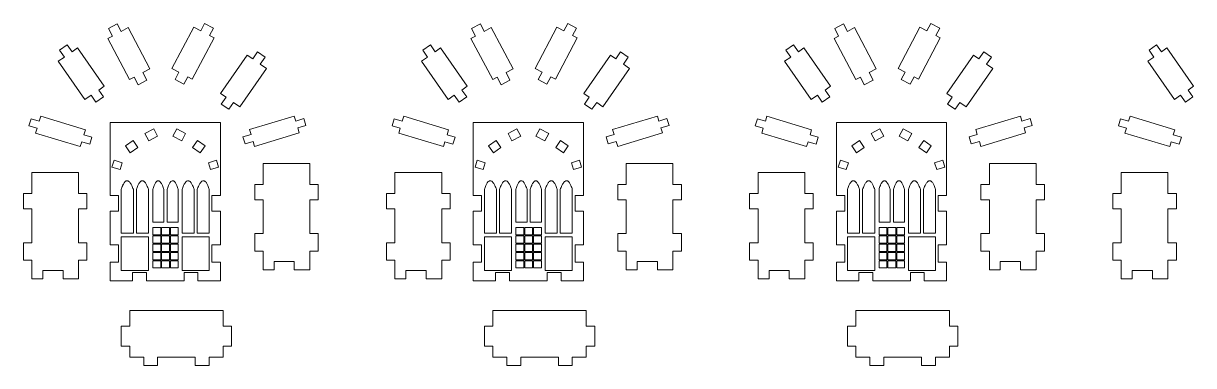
# Model space of a CAD drawing. Header units: millimetres. Extents: x -566 to 8079, y -1523 to 3979.
# Drawn here: x 1649.1 to 2066.4, y 3856.5 to 3978.7 of the extents above; entities that cross this region are included whole.
import ezdxf
from ezdxf.lldxf.tags import DXFTag

# ---------------------------------------------------------------- set-up
doc = ezdxf.new("R2010")
doc.units = ezdxf.units.MM
tags = doc.linetypes.add('CENTER', pattern=[10.16, 6.35, -1.27, 1.27, -1.27]).pattern_tags.tags
tags[10:11] = [DXFTag(74, 4), DXFTag(75, 0), DXFTag(340, '0'), DXFTag(46, 1.0), DXFTag(50, 0.0), DXFTag(44, 0.0), DXFTag(45, 0.0)]
tags[8:9] = [DXFTag(74, 4), DXFTag(75, 0), DXFTag(340, '0'), DXFTag(46, 1.0), DXFTag(50, 0.0), DXFTag(44, 0.0), DXFTag(45, 0.0)]
tags[6:7] = [DXFTag(74, 4), DXFTag(75, 0), DXFTag(340, '0'), DXFTag(46, 1.0), DXFTag(50, 0.0), DXFTag(44, 0.0), DXFTag(45, 0.0)]
tags[4:5] = [DXFTag(74, 4), DXFTag(75, 0), DXFTag(340, '0'), DXFTag(46, 1.0), DXFTag(50, 0.0), DXFTag(44, 0.0), DXFTag(45, 0.0)]

# ---------------------------------------------------------------- blocks, each defined once
blk = doc.blocks.new('DWG8')
at = {"color": 7, "linetype": 'Continuous', "lineweight": 15}
for p, q in [((2411.55, 659.16), (2414.69, 660.82)), ((2416.09, 658.16), (2414.69, 660.82)), ((2416.09, 658.16), (2418.59, 659.48)), ((2418.59, 659.48), (2426.36, 644.73)), ((2441.95, 659.67), (2434.19, 644.92)), ((2441.95, 659.67), (2444.46, 658.35)), ((2444.46, 658.35), (2445.85, 661.01)), ((2445.85, 661.01), (2449, 659.35)), ((2541.06, 659.16), (2544.21, 660.82)), ((2545.6, 658.16), (2544.21, 660.82)), ((2545.6, 658.16), (2548.11, 659.48)), ((2548.11, 659.48), (2555.88, 644.73)), ((2571.47, 659.67), (2563.7, 644.92)), ((2571.47, 659.67), (2573.97, 658.35)), ((2573.97, 658.35), (2575.37, 661.01)), ((2575.37, 661.01), (2578.52, 659.35)), ((2670.58, 659.16), (2673.72, 660.82)), ((2675.12, 658.16), (2673.72, 660.82)), ((2675.12, 658.16), (2677.63, 659.48)), ((2677.63, 659.48), (2685.39, 644.73)), ((2700.98, 659.67), (2693.22, 644.92)), ((2700.98, 659.67), (2703.49, 658.35)), ((2703.49, 658.35), (2704.89, 661.01)), ((2704.89, 661.01), (2708.03, 659.35)), ((2411.34, 655.66), (2412.94, 656.5)), ((2411.34, 655.66), (2419.11, 640.92)), ((2412.94, 656.5), (2411.55, 659.16)), ((2449.2, 655.85), (2441.44, 641.11)), ((2447.6, 656.7), (2449, 659.35)), ((2447.6, 656.7), (2449.2, 655.85)), ((2540.86, 655.66), (2542.46, 656.5)), ((2540.86, 655.66), (2548.63, 640.92)), ((2542.46, 656.5), (2541.06, 659.16)), ((2578.72, 655.85), (2570.95, 641.11)), ((2577.12, 656.7), (2578.52, 659.35)), ((2577.12, 656.7), (2578.72, 655.85)), ((2670.38, 655.66), (2671.98, 656.5)), ((2670.38, 655.66), (2678.14, 640.92)), ((2671.98, 656.5), (2670.58, 659.16)), ((2708.23, 655.85), (2700.47, 641.11)), ((2706.63, 656.7), (2708.03, 659.35)), ((2706.63, 656.7), (2708.23, 655.85)), ((2394.15, 651.46), (2396.86, 653.35)), ((2395.86, 649), (2394.15, 651.46)), ((2398.58, 650.89), (2396.86, 653.35)), ((2398.58, 650.89), (2400.52, 652.24)), ((2400.52, 652.24), (2410.03, 638.56)), ((2523.67, 651.46), (2526.38, 653.35)), ((2525.38, 649), (2523.67, 651.46)), ((2528.09, 650.89), (2526.38, 653.35)), ((2528.09, 650.89), (2530.03, 652.24)), ((2530.03, 652.24), (2539.55, 638.56)), ((2653.18, 651.46), (2655.89, 653.35)), ((2654.9, 649), (2653.18, 651.46)), ((2657.61, 650.89), (2655.89, 653.35)), ((2657.61, 650.89), (2659.55, 652.24)), ((2659.55, 652.24), (2669.07, 638.56)), ((2782.7, 651.46), (2785.41, 653.35)), ((2784.41, 649), (2782.7, 651.46)), ((2787.12, 650.89), (2785.41, 653.35)), ((2787.12, 650.89), (2789.06, 652.24)), ((2789.06, 652.24), (2798.58, 638.56)), ((2393.66, 647.47), (2395.86, 649)), ((2393.66, 647.47), (2403.18, 633.78)), ((2461.07, 649.7), (2451.55, 636.02)), ((2461.07, 649.7), (2463.01, 648.35)), ((2463.01, 648.35), (2464.72, 650.81)), ((2464.72, 650.81), (2467.43, 648.93)), ((2465.72, 646.46), (2467.43, 648.93)), ((2523.17, 647.47), (2525.38, 649)), ((2523.17, 647.47), (2532.69, 633.78)), ((2590.58, 649.7), (2581.07, 636.02)), ((2590.58, 649.7), (2592.52, 648.35)), ((2592.52, 648.35), (2594.24, 650.81)), ((2594.24, 650.81), (2596.95, 648.93)), ((2595.23, 646.46), (2596.95, 648.93)), ((2652.69, 647.47), (2654.9, 649)), ((2652.69, 647.47), (2662.21, 633.78)), ((2720.1, 649.7), (2710.58, 636.02)), ((2720.1, 649.7), (2722.04, 648.35)), ((2722.04, 648.35), (2723.75, 650.81)), ((2723.75, 650.81), (2726.46, 648.93)), ((2724.75, 646.46), (2726.46, 648.93)), ((2782.21, 647.47), (2784.41, 649)), ((2782.21, 647.47), (2791.72, 633.78)), ((2423.85, 643.41), (2426.36, 644.73)), ((2423.85, 643.41), (2425.25, 640.76)), ((2434.19, 644.92), (2436.69, 643.61)), ((2436.69, 643.61), (2435.29, 640.95)), ((2467.92, 644.93), (2458.41, 631.25)), ((2465.72, 646.46), (2467.92, 644.93)), ((2553.37, 643.41), (2555.88, 644.73)), ((2553.37, 643.41), (2554.77, 640.76)), ((2563.7, 644.92), (2566.21, 643.61)), ((2566.21, 643.61), (2564.81, 640.95)), ((2597.44, 644.93), (2587.92, 631.25)), ((2595.23, 646.46), (2597.44, 644.93)), ((2682.89, 643.41), (2685.39, 644.73)), ((2682.89, 643.41), (2684.28, 640.76)), ((2693.22, 644.92), (2695.72, 643.61)), ((2695.72, 643.61), (2694.32, 640.95)), ((2726.96, 644.93), (2717.44, 631.25)), ((2724.75, 646.46), (2726.96, 644.93)), ((2419.11, 640.92), (2420.71, 641.76)), ((2420.71, 641.76), (2422.11, 639.1)), ((2425.25, 640.76), (2422.11, 639.1)), ((2438.44, 639.29), (2435.29, 640.95)), ((2439.84, 641.95), (2438.44, 639.29)), ((2439.84, 641.95), (2441.44, 641.11)), ((2548.63, 640.92), (2550.23, 641.76)), ((2550.23, 641.76), (2551.62, 639.1)), ((2554.77, 640.76), (2551.62, 639.1)), ((2567.95, 639.29), (2564.81, 640.95)), ((2569.35, 641.95), (2567.95, 639.29)), ((2569.35, 641.95), (2570.95, 641.11)), ((2678.14, 640.92), (2679.74, 641.76)), ((2679.74, 641.76), (2681.14, 639.1)), ((2684.28, 640.76), (2681.14, 639.1)), ((2697.47, 639.29), (2694.32, 640.95)), ((2698.87, 641.95), (2697.47, 639.29)), ((2698.87, 641.95), (2700.47, 641.11)), ((2403.18, 633.78), (2405.38, 635.32)), ((2405.38, 635.32), (2407.09, 632.86)), ((2409.81, 634.74), (2407.09, 632.86)), ((2408.09, 637.21), (2410.03, 638.56)), ((2408.09, 637.21), (2409.81, 634.74)), ((2451.55, 636.02), (2453.49, 634.67)), ((2453.49, 634.67), (2451.78, 632.21)), ((2532.69, 633.78), (2534.9, 635.32)), ((2534.9, 635.32), (2536.61, 632.86)), ((2539.32, 634.74), (2536.61, 632.86)), ((2537.61, 637.21), (2539.55, 638.56)), ((2537.61, 637.21), (2539.32, 634.74)), ((2581.07, 636.02), (2583, 634.67)), ((2583, 634.67), (2581.29, 632.21)), ((2662.21, 633.78), (2664.41, 635.32)), ((2664.41, 635.32), (2666.13, 632.86)), ((2668.84, 634.74), (2666.13, 632.86)), ((2667.13, 637.21), (2669.07, 638.56)), ((2667.13, 637.21), (2668.84, 634.74)), ((2710.58, 636.02), (2712.52, 634.67)), ((2712.52, 634.67), (2710.81, 632.21)), ((2791.72, 633.78), (2793.93, 635.32)), ((2793.93, 635.32), (2795.64, 632.86)), ((2798.35, 634.74), (2795.64, 632.86)), ((2796.64, 637.21), (2798.58, 638.56)), ((2796.64, 637.21), (2798.35, 634.74)), ((2454.49, 630.32), (2451.78, 632.21)), ((2456.2, 632.78), (2454.49, 630.32)), ((2456.2, 632.78), (2458.41, 631.25)), ((2584, 630.32), (2581.29, 632.21)), ((2585.72, 632.78), (2584, 630.32)), ((2585.72, 632.78), (2587.92, 631.25)), ((2713.52, 630.32), (2710.81, 632.21)), ((2715.23, 632.78), (2713.52, 630.32)), ((2715.23, 632.78), (2717.44, 631.25)), ((2383.21, 624.48), (2383.97, 626.97)), ((2386.84, 626.1), (2383.97, 626.97)), ((2386.84, 626.1), (2387.38, 627.88)), ((2387.38, 627.88), (2403.33, 623.04)), ((2477.81, 627.93), (2461.86, 623.09)), ((2477.81, 627.93), (2478.35, 626.15)), ((2478.35, 626.15), (2481.22, 627.02)), ((2481.22, 627.02), (2481.97, 624.53)), ((2512.73, 624.48), (2513.49, 626.97)), ((2516.36, 626.1), (2513.49, 626.97)), ((2516.36, 626.1), (2516.9, 627.88)), ((2516.9, 627.88), (2532.85, 623.04)), ((2607.32, 627.93), (2591.37, 623.09)), ((2607.32, 627.93), (2607.86, 626.15)), ((2607.86, 626.15), (2610.73, 627.02)), ((2610.73, 627.02), (2611.49, 624.53)), ((2642.25, 624.48), (2643, 626.97)), ((2645.87, 626.1), (2643, 626.97)), ((2645.87, 626.1), (2646.41, 627.88)), ((2646.41, 627.88), (2662.36, 623.04)), ((2736.84, 627.93), (2720.89, 623.09)), ((2736.84, 627.93), (2737.38, 626.15)), ((2737.38, 626.15), (2740.25, 627.02)), ((2740.25, 627.02), (2741, 624.53)), ((2771.76, 624.48), (2772.52, 626.97)), ((2775.39, 626.1), (2772.52, 626.97)), ((2775.39, 626.1), (2775.93, 627.88)), ((2775.93, 627.88), (2791.88, 623.04)), ((2386.09, 623.61), (2383.21, 624.48)), ((2385.55, 621.85), (2386.09, 623.61)), ((2402.79, 621.26), (2403.33, 623.04)), ((2412.15, 625.62), (2412.15, 599.49)), ((2451.48, 625.62), (2412.15, 625.62)), ((2424.56, 621.69), (2427.7, 623.35)), ((2427.7, 623.35), (2429.1, 620.7)), ((2434.52, 620.7), (2435.92, 623.35)), ((2435.92, 623.35), (2439.07, 621.69)), ((2451.48, 599.49), (2451.48, 625.62)), ((2461.86, 623.09), (2462.4, 621.31)), ((2479.63, 621.9), (2463.69, 617.06)), ((2479.1, 623.66), (2481.97, 624.53)), ((2479.1, 623.66), (2479.63, 621.9)), ((2515.6, 623.61), (2512.73, 624.48)), ((2515.07, 621.85), (2515.6, 623.61)), ((2532.31, 621.26), (2532.85, 623.04)), ((2541.66, 625.62), (2541.66, 599.49)), ((2581, 625.62), (2541.66, 625.62)), ((2554.07, 621.69), (2557.22, 623.35)), ((2557.22, 623.35), (2558.62, 620.7)), ((2564.04, 620.7), (2565.44, 623.35)), ((2565.44, 623.35), (2568.58, 621.69)), ((2581, 599.49), (2581, 625.62)), ((2591.37, 623.09), (2591.91, 621.31)), ((2609.15, 621.9), (2593.2, 617.06)), ((2608.62, 623.66), (2611.49, 624.53)), ((2608.62, 623.66), (2609.15, 621.9)), ((2645.12, 623.61), (2642.25, 624.48)), ((2644.59, 621.85), (2645.12, 623.61)), ((2661.82, 621.26), (2662.36, 623.04)), ((2671.18, 625.62), (2671.18, 599.49)), ((2710.51, 625.62), (2671.18, 625.62)), ((2683.59, 621.69), (2686.73, 623.35)), ((2686.73, 623.35), (2688.13, 620.7)), ((2693.56, 620.7), (2694.95, 623.35)), ((2694.95, 623.35), (2698.1, 621.69)), ((2710.51, 599.49), (2710.51, 625.62)), ((2720.89, 623.09), (2721.43, 621.31)), ((2738.67, 621.9), (2722.72, 617.06)), ((2738.13, 623.66), (2741, 624.53)), ((2738.13, 623.66), (2738.67, 621.9)), ((2774.63, 623.61), (2771.76, 624.48)), ((2774.1, 621.85), (2774.63, 623.61)), ((2791.34, 621.26), (2791.88, 623.04)), ((2385.55, 621.85), (2401.5, 617.02)), ((2401.5, 617.02), (2402.03, 618.77)), ((2402.03, 618.77), (2404.9, 617.9)), ((2402.79, 621.26), (2405.66, 620.39)), ((2405.66, 620.39), (2404.9, 617.9)), ((2417.62, 617.25), (2420.34, 619.14)), ((2420.34, 619.14), (2422.05, 616.68)), ((2425.95, 619.04), (2424.56, 621.69)), ((2429.1, 620.7), (2425.95, 619.04)), ((2437.67, 619.04), (2434.52, 620.7)), ((2439.07, 621.69), (2437.67, 619.04)), ((2441.58, 616.68), (2443.29, 619.14)), ((2443.29, 619.14), (2446, 617.25)), ((2462.4, 621.31), (2459.53, 620.44)), ((2460.28, 617.95), (2459.53, 620.44)), ((2463.15, 618.82), (2460.28, 617.95)), ((2463.15, 618.82), (2463.69, 617.06)), ((2515.07, 621.85), (2531.02, 617.02)), ((2531.02, 617.02), (2531.55, 618.77)), ((2531.55, 618.77), (2534.42, 617.9)), ((2532.31, 621.26), (2535.18, 620.39)), ((2535.18, 620.39), (2534.42, 617.9)), ((2547.14, 617.25), (2549.85, 619.14)), ((2549.85, 619.14), (2551.56, 616.68)), ((2555.47, 619.04), (2554.07, 621.69)), ((2558.62, 620.7), (2555.47, 619.04)), ((2567.19, 619.04), (2564.04, 620.7)), ((2568.58, 621.69), (2567.19, 619.04)), ((2571.09, 616.68), (2572.81, 619.14)), ((2572.81, 619.14), (2575.52, 617.25)), ((2591.91, 621.31), (2589.04, 620.44)), ((2589.8, 617.95), (2589.04, 620.44)), ((2592.67, 618.82), (2589.8, 617.95)), ((2592.67, 618.82), (2593.2, 617.06)), ((2644.59, 621.85), (2660.53, 617.02)), ((2660.53, 617.02), (2661.07, 618.77)), ((2661.07, 618.77), (2663.94, 617.9)), ((2661.82, 621.26), (2664.69, 620.39)), ((2664.69, 620.39), (2663.94, 617.9)), ((2676.66, 617.25), (2679.37, 619.14)), ((2679.37, 619.14), (2681.08, 616.68)), ((2684.99, 619.04), (2683.59, 621.69)), ((2688.13, 620.7), (2684.99, 619.04)), ((2696.7, 619.04), (2693.56, 620.7)), ((2698.1, 621.69), (2696.7, 619.04)), ((2700.61, 616.68), (2702.32, 619.14)), ((2702.32, 619.14), (2705.03, 617.25)), ((2721.43, 621.31), (2718.56, 620.44)), ((2719.31, 617.95), (2718.56, 620.44)), ((2722.19, 618.82), (2719.31, 617.95)), ((2722.19, 618.82), (2722.72, 617.06)), ((2774.1, 621.85), (2790.05, 617.02)), ((2790.05, 617.02), (2790.58, 618.77)), ((2790.58, 618.77), (2793.45, 617.9)), ((2791.34, 621.26), (2794.21, 620.39)), ((2794.21, 620.39), (2793.45, 617.9)), ((2419.34, 614.79), (2417.62, 617.25)), ((2422.05, 616.68), (2419.34, 614.79)), ((2444.29, 614.79), (2441.58, 616.68)), ((2446, 617.25), (2444.29, 614.79)), ((2548.85, 614.79), (2547.14, 617.25)), ((2551.56, 616.68), (2548.85, 614.79)), ((2573.8, 614.79), (2571.09, 616.68)), ((2575.52, 617.25), (2573.8, 614.79)), ((2678.37, 614.79), (2676.66, 617.25)), ((2681.08, 616.68), (2678.37, 614.79)), ((2703.32, 614.79), (2700.61, 616.68)), ((2705.03, 617.25), (2703.32, 614.79)), ((2412.81, 609.65), (2413.56, 612.14)), ((2415.68, 608.78), (2412.81, 609.65)), ((2413.56, 612.14), (2416.43, 611.27)), ((2416.43, 611.27), (2415.68, 608.78)), ((2447.19, 611.27), (2450.06, 612.14)), ((2447.95, 608.78), (2447.19, 611.27)), ((2450.82, 609.65), (2447.95, 608.78)), ((2450.06, 612.14), (2450.82, 609.65)), ((2466.72, 611.01), (2466.72, 603.48)), ((2483.38, 611.01), (2466.72, 611.01)), ((2483.38, 603.48), (2483.38, 611.01)), ((2542.32, 609.65), (2543.08, 612.14)), ((2545.19, 608.78), (2542.32, 609.65)), ((2543.08, 612.14), (2545.95, 611.27)), ((2545.95, 611.27), (2545.19, 608.78)), ((2576.71, 611.27), (2579.58, 612.14)), ((2577.46, 608.78), (2576.71, 611.27)), ((2580.33, 609.65), (2577.46, 608.78)), ((2579.58, 612.14), (2580.33, 609.65)), ((2596.23, 611.01), (2596.23, 603.48)), ((2612.9, 611.01), (2596.23, 611.01)), ((2612.9, 603.48), (2612.9, 611.01)), ((2671.84, 609.65), (2672.59, 612.14)), ((2674.71, 608.78), (2671.84, 609.65)), ((2672.59, 612.14), (2675.46, 611.27)), ((2675.46, 611.27), (2674.71, 608.78)), ((2706.22, 611.27), (2709.09, 612.14)), ((2706.98, 608.78), (2706.22, 611.27)), ((2709.85, 609.65), (2706.98, 608.78)), ((2709.09, 612.14), (2709.85, 609.65)), ((2725.75, 611.01), (2725.75, 603.48)), ((2742.42, 611.01), (2725.75, 611.01)), ((2742.42, 603.48), (2742.42, 611.01)), ((2384.22, 600.21), (2384.22, 607.74)), ((2384.22, 607.74), (2400.89, 607.74)), ((2400.89, 607.74), (2400.89, 600.21)), ((2513.73, 600.21), (2513.73, 607.74)), ((2513.73, 607.74), (2530.4, 607.74)), ((2530.4, 607.74), (2530.4, 600.21)), ((2643.25, 600.21), (2643.25, 607.74)), ((2643.25, 607.74), (2659.92, 607.74)), ((2659.92, 607.74), (2659.92, 600.21)), ((2772.77, 600.21), (2772.77, 607.74)), ((2772.77, 607.74), (2789.43, 607.74)), ((2789.43, 607.74), (2789.43, 600.21)), ((2416.14, 601.77), (2416.14, 586.07)), ((2420.44, 586.07), (2420.44, 601.77)), ((2421.51, 601.77), (2421.51, 586.07)), ((2425.81, 586.07), (2425.81, 601.77)), ((2427.36, 601.77), (2427.36, 589.97)), ((2431.34, 589.97), (2431.34, 601.77)), ((2432.49, 601.77), (2432.49, 589.97)), ((2436.47, 589.97), (2436.47, 601.77)), ((2437.81, 601.77), (2437.81, 586.07)), ((2442.12, 586.07), (2442.12, 601.77)), ((2443.18, 601.77), (2443.18, 586.07)), ((2447.49, 586.07), (2447.49, 601.77)), ((2463.72, 598), (2463.72, 603.48)), ((2466.72, 603.48), (2463.72, 603.48)), ((2483.38, 603.48), (2486.38, 603.48)), ((2486.38, 603.48), (2486.38, 598)), ((2545.66, 601.77), (2545.66, 586.07)), ((2549.96, 586.07), (2549.96, 601.77)), ((2551.03, 601.77), (2551.03, 586.07)), ((2555.33, 586.07), (2555.33, 601.77)), ((2556.87, 601.77), (2556.87, 589.97)), ((2560.85, 589.97), (2560.85, 601.77)), ((2562, 601.77), (2562, 589.97)), ((2565.98, 589.97), (2565.98, 601.77)), ((2567.33, 601.77), (2567.33, 586.07)), ((2571.63, 586.07), (2571.63, 601.77)), ((2572.7, 601.77), (2572.7, 586.07)), ((2577, 586.07), (2577, 601.77)), ((2593.23, 598), (2593.23, 603.48)), ((2596.23, 603.48), (2593.23, 603.48)), ((2612.9, 603.48), (2615.9, 603.48)), ((2615.9, 603.48), (2615.9, 598)), ((2675.17, 601.77), (2675.17, 586.07)), ((2679.48, 586.07), (2679.48, 601.77)), ((2680.54, 601.77), (2680.54, 586.07)), ((2684.84, 586.07), (2684.84, 601.77)), ((2686.39, 601.77), (2686.39, 589.97)), ((2690.37, 589.97), (2690.37, 601.77)), ((2691.52, 601.77), (2691.52, 589.97)), ((2695.5, 589.97), (2695.5, 601.77)), ((2696.85, 601.77), (2696.85, 586.07)), ((2701.15, 586.07), (2701.15, 601.77)), ((2702.21, 601.77), (2702.21, 586.07)), ((2706.52, 586.07), (2706.52, 601.77)), ((2722.75, 598), (2722.75, 603.48)), ((2725.75, 603.48), (2722.75, 603.48)), ((2742.42, 603.48), (2745.42, 603.48)), ((2745.42, 603.48), (2745.42, 598)), ((2381.22, 594.73), (2381.22, 600.21)), ((2384.22, 600.21), (2381.22, 600.21)), ((2400.89, 600.21), (2403.89, 600.21)), ((2403.89, 600.21), (2403.89, 594.73)), ((2412.15, 599.49), (2415.15, 599.49)), ((2415.15, 599.49), (2415.15, 594.01)), ((2448.48, 599.49), (2451.48, 599.49)), ((2448.48, 594.01), (2448.48, 599.49)), ((2466.72, 598), (2463.72, 598)), ((2466.72, 598), (2466.72, 585.94)), ((2483.38, 598), (2486.38, 598)), ((2483.38, 585.94), (2483.38, 598)), ((2510.73, 594.73), (2510.73, 600.21)), ((2513.73, 600.21), (2510.73, 600.21)), ((2530.4, 600.21), (2533.4, 600.21)), ((2533.4, 600.21), (2533.4, 594.73)), ((2541.66, 599.49), (2544.66, 599.49)), ((2544.66, 599.49), (2544.66, 594.01)), ((2578, 599.49), (2581, 599.49)), ((2578, 594.01), (2578, 599.49)), ((2596.23, 598), (2593.23, 598)), ((2596.23, 598), (2596.23, 585.94)), ((2612.9, 598), (2615.9, 598)), ((2612.9, 585.94), (2612.9, 598)), ((2640.25, 594.73), (2640.25, 600.21)), ((2643.25, 600.21), (2640.25, 600.21)), ((2659.92, 600.21), (2662.92, 600.21)), ((2662.92, 600.21), (2662.92, 594.73)), ((2671.18, 599.49), (2674.18, 599.49)), ((2674.18, 599.49), (2674.18, 594.01)), ((2707.51, 599.49), (2710.51, 599.49)), ((2707.51, 594.01), (2707.51, 599.49)), ((2725.75, 598), (2722.75, 598)), ((2725.75, 598), (2725.75, 585.94)), ((2742.42, 598), (2745.42, 598)), ((2742.42, 585.94), (2742.42, 598)), ((2769.77, 594.73), (2769.77, 600.21)), ((2772.77, 600.21), (2769.77, 600.21)), ((2789.43, 600.21), (2792.43, 600.21)), ((2792.43, 600.21), (2792.43, 594.73)), ((2384.22, 594.73), (2381.22, 594.73)), ((2384.22, 582.67), (2384.22, 594.73)), ((2400.89, 594.73), (2403.89, 594.73)), ((2400.89, 594.73), (2400.89, 582.67)), ((2412.15, 594.01), (2412.15, 581.95)), ((2415.15, 594.01), (2412.15, 594.01)), ((2451.48, 594.01), (2448.48, 594.01)), ((2451.48, 581.95), (2451.48, 594.01)), ((2513.73, 594.73), (2510.73, 594.73)), ((2513.73, 582.67), (2513.73, 594.73)), ((2530.4, 594.73), (2533.4, 594.73)), ((2530.4, 594.73), (2530.4, 582.67)), ((2541.66, 594.01), (2541.66, 581.95)), ((2544.66, 594.01), (2541.66, 594.01)), ((2581, 594.01), (2578, 594.01)), ((2581, 581.95), (2581, 594.01)), ((2643.25, 594.73), (2640.25, 594.73)), ((2643.25, 582.67), (2643.25, 594.73)), ((2659.92, 594.73), (2662.92, 594.73)), ((2659.92, 594.73), (2659.92, 582.67)), ((2671.18, 594.01), (2671.18, 581.95)), ((2674.18, 594.01), (2671.18, 594.01)), ((2710.51, 594.01), (2707.51, 594.01)), ((2710.51, 581.95), (2710.51, 594.01)), ((2772.77, 594.73), (2769.77, 594.73)), ((2772.77, 582.67), (2772.77, 594.73)), ((2789.43, 594.73), (2792.43, 594.73)), ((2789.43, 594.73), (2789.43, 582.67)), ((2427.36, 589.97), (2431.34, 589.97)), ((2432.49, 589.97), (2436.47, 589.97)), ((2556.87, 589.97), (2560.85, 589.97)), ((2562, 589.97), (2565.98, 589.97)), ((2686.39, 589.97), (2690.37, 589.97)), ((2691.52, 589.97), (2695.5, 589.97)), ((2416.14, 586.07), (2420.44, 586.07)), ((2425.81, 584.74), (2416.14, 584.74)), ((2416.14, 584.74), (2416.14, 572.71)), ((2421.51, 586.07), (2425.81, 586.07)), ((2425.81, 572.71), (2425.81, 584.74)), ((2427.36, 588.08), (2427.36, 585.52)), ((2430.18, 588.08), (2427.36, 588.08)), ((2427.36, 585.52), (2430.18, 585.52)), ((2427.36, 585.12), (2427.36, 582.55)), ((2430.18, 585.12), (2427.36, 585.12)), ((2430.18, 585.52), (2430.18, 588.08)), ((2430.18, 582.55), (2430.18, 585.12)), ((2430.5, 588.08), (2430.5, 585.52)), ((2433.32, 588.08), (2430.5, 588.08)), ((2430.5, 585.52), (2433.32, 585.52)), ((2433.32, 585.12), (2430.5, 585.12)), ((2430.5, 585.12), (2430.5, 582.55)), ((2433.32, 585.52), (2433.32, 588.08)), ((2433.32, 582.55), (2433.32, 585.12)), ((2436.47, 588.08), (2433.64, 588.08)), ((2433.64, 588.08), (2433.64, 585.52)), ((2433.64, 585.52), (2436.47, 585.52)), ((2433.64, 585.12), (2433.64, 582.55)), ((2436.47, 585.12), (2433.64, 585.12)), ((2436.47, 585.52), (2436.47, 588.08)), ((2436.47, 582.55), (2436.47, 585.12)), ((2437.81, 586.07), (2442.12, 586.07)), ((2437.81, 584.74), (2437.81, 572.71)), ((2447.49, 584.74), (2437.81, 584.74)), ((2443.18, 586.07), (2447.49, 586.07)), ((2447.49, 572.71), (2447.49, 584.74)), ((2463.72, 579.73), (2463.72, 585.94)), ((2466.72, 585.94), (2463.72, 585.94)), ((2483.38, 585.94), (2486.38, 585.94)), ((2486.38, 585.94), (2486.38, 579.73)), ((2545.66, 586.07), (2549.96, 586.07)), ((2555.33, 584.74), (2545.66, 584.74)), ((2545.66, 584.74), (2545.66, 572.71)), ((2551.03, 586.07), (2555.33, 586.07)), ((2555.33, 572.71), (2555.33, 584.74)), ((2556.87, 588.08), (2556.87, 585.52)), ((2559.7, 588.08), (2556.87, 588.08)), ((2556.87, 585.52), (2559.7, 585.52)), ((2556.87, 585.12), (2556.87, 582.55)), ((2559.7, 585.12), (2556.87, 585.12)), ((2559.7, 585.52), (2559.7, 588.08)), ((2559.7, 582.55), (2559.7, 585.12)), ((2560.02, 588.08), (2560.02, 585.52)), ((2562.84, 588.08), (2560.02, 588.08)), ((2560.02, 585.52), (2562.84, 585.52)), ((2562.84, 585.12), (2560.02, 585.12)), ((2560.02, 585.12), (2560.02, 582.55)), ((2562.84, 585.52), (2562.84, 588.08)), ((2562.84, 582.55), (2562.84, 585.12)), ((2565.98, 588.08), (2563.16, 588.08)), ((2563.16, 588.08), (2563.16, 585.52)), ((2563.16, 585.52), (2565.98, 585.52)), ((2563.16, 585.12), (2563.16, 582.55)), ((2565.98, 585.12), (2563.16, 585.12)), ((2565.98, 585.52), (2565.98, 588.08)), ((2565.98, 582.55), (2565.98, 585.12)), ((2567.33, 586.07), (2571.63, 586.07)), ((2567.33, 584.74), (2567.33, 572.71)), ((2577, 584.74), (2567.33, 584.74)), ((2572.7, 586.07), (2577, 586.07)), ((2577, 572.71), (2577, 584.74)), ((2593.23, 579.73), (2593.23, 585.94)), ((2596.23, 585.94), (2593.23, 585.94)), ((2612.9, 585.94), (2615.9, 585.94)), ((2615.9, 585.94), (2615.9, 579.73)), ((2675.17, 586.07), (2679.48, 586.07)), ((2684.84, 584.74), (2675.17, 584.74)), ((2675.17, 584.74), (2675.17, 572.71)), ((2680.54, 586.07), (2684.84, 586.07)), ((2684.84, 572.71), (2684.84, 584.74)), ((2686.39, 588.08), (2686.39, 585.52)), ((2689.21, 588.08), (2686.39, 588.08)), ((2686.39, 585.52), (2689.21, 585.52)), ((2686.39, 585.12), (2686.39, 582.55)), ((2689.21, 585.12), (2686.39, 585.12)), ((2689.21, 585.52), (2689.21, 588.08)), ((2689.21, 582.55), (2689.21, 585.12)), ((2689.53, 588.08), (2689.53, 585.52)), ((2692.36, 588.08), (2689.53, 588.08)), ((2689.53, 585.52), (2692.36, 585.52)), ((2692.36, 585.12), (2689.53, 585.12)), ((2689.53, 585.12), (2689.53, 582.55)), ((2692.36, 585.52), (2692.36, 588.08)), ((2692.36, 582.55), (2692.36, 585.12)), ((2695.5, 588.08), (2692.68, 588.08)), ((2692.68, 588.08), (2692.68, 585.52)), ((2692.68, 585.52), (2695.5, 585.52)), ((2692.68, 585.12), (2692.68, 582.55)), ((2695.5, 585.12), (2692.68, 585.12)), ((2695.5, 585.52), (2695.5, 588.08)), ((2695.5, 582.55), (2695.5, 585.12)), ((2696.85, 586.07), (2701.15, 586.07)), ((2696.85, 584.74), (2696.85, 572.71)), ((2706.52, 584.74), (2696.85, 584.74)), ((2702.21, 586.07), (2706.52, 586.07)), ((2706.52, 572.71), (2706.52, 584.74)), ((2722.75, 579.73), (2722.75, 585.94)), ((2725.75, 585.94), (2722.75, 585.94)), ((2742.42, 585.94), (2745.42, 585.94)), ((2745.42, 585.94), (2745.42, 579.73)), ((2381.22, 576.46), (2381.22, 582.67)), ((2384.22, 582.67), (2381.22, 582.67)), ((2400.89, 582.67), (2403.89, 582.67)), ((2403.89, 582.67), (2403.89, 576.46)), ((2412.15, 581.95), (2415.15, 581.95)), ((2415.15, 581.95), (2415.15, 575.74)), ((2427.36, 582.55), (2430.18, 582.55)), ((2427.36, 582.16), (2427.36, 579.59)), ((2430.18, 582.16), (2427.36, 582.16)), ((2430.18, 579.59), (2430.18, 582.16)), ((2430.5, 582.55), (2433.32, 582.55)), ((2430.5, 582.16), (2430.5, 579.59)), ((2433.32, 582.16), (2430.5, 582.16)), ((2433.32, 579.59), (2433.32, 582.16)), ((2433.64, 582.55), (2436.47, 582.55)), ((2433.64, 582.16), (2433.64, 579.59)), ((2436.47, 582.16), (2433.64, 582.16)), ((2436.47, 579.59), (2436.47, 582.16)), ((2448.48, 581.95), (2451.48, 581.95)), ((2448.48, 575.74), (2448.48, 581.95)), ((2510.73, 576.46), (2510.73, 582.67)), ((2513.73, 582.67), (2510.73, 582.67)), ((2530.4, 582.67), (2533.4, 582.67)), ((2533.4, 582.67), (2533.4, 576.46)), ((2541.66, 581.95), (2544.66, 581.95)), ((2544.66, 581.95), (2544.66, 575.74)), ((2556.87, 582.55), (2559.7, 582.55)), ((2556.87, 582.16), (2556.87, 579.59)), ((2559.7, 582.16), (2556.87, 582.16)), ((2559.7, 579.59), (2559.7, 582.16)), ((2560.02, 582.55), (2562.84, 582.55)), ((2560.02, 582.16), (2560.02, 579.59)), ((2562.84, 582.16), (2560.02, 582.16)), ((2562.84, 579.59), (2562.84, 582.16)), ((2563.16, 582.55), (2565.98, 582.55)), ((2563.16, 582.16), (2563.16, 579.59)), ((2565.98, 582.16), (2563.16, 582.16)), ((2565.98, 579.59), (2565.98, 582.16)), ((2578, 581.95), (2581, 581.95)), ((2578, 575.74), (2578, 581.95)), ((2640.25, 576.46), (2640.25, 582.67)), ((2643.25, 582.67), (2640.25, 582.67)), ((2659.92, 582.67), (2662.92, 582.67)), ((2662.92, 582.67), (2662.92, 576.46)), ((2671.18, 581.95), (2674.18, 581.95)), ((2674.18, 581.95), (2674.18, 575.74)), ((2686.39, 582.55), (2689.21, 582.55)), ((2686.39, 582.16), (2686.39, 579.59)), ((2689.21, 582.16), (2686.39, 582.16)), ((2689.21, 579.59), (2689.21, 582.16)), ((2689.53, 582.55), (2692.36, 582.55)), ((2689.53, 582.16), (2689.53, 579.59)), ((2692.36, 582.16), (2689.53, 582.16)), ((2692.36, 579.59), (2692.36, 582.16)), ((2692.68, 582.55), (2695.5, 582.55)), ((2692.68, 582.16), (2692.68, 579.59)), ((2695.5, 582.16), (2692.68, 582.16)), ((2695.5, 579.59), (2695.5, 582.16)), ((2707.51, 581.95), (2710.51, 581.95)), ((2707.51, 575.74), (2707.51, 581.95)), ((2769.77, 576.46), (2769.77, 582.67)), ((2772.77, 582.67), (2769.77, 582.67)), ((2789.43, 582.67), (2792.43, 582.67)), ((2792.43, 582.67), (2792.43, 576.46)), ((2384.22, 576.46), (2381.22, 576.46)), ((2384.22, 569.74), (2384.22, 576.46)), ((2400.89, 576.46), (2403.89, 576.46)), ((2400.89, 576.46), (2400.89, 569.74)), ((2427.36, 579.59), (2430.18, 579.59)), ((2427.36, 579.2), (2427.36, 576.63)), ((2430.18, 579.2), (2427.36, 579.2)), ((2427.36, 576.63), (2430.18, 576.63)), ((2427.36, 576.23), (2427.36, 573.67)), ((2430.18, 576.23), (2427.36, 576.23)), ((2430.18, 576.63), (2430.18, 579.2)), ((2430.18, 573.67), (2430.18, 576.23)), ((2430.5, 579.59), (2433.32, 579.59)), ((2430.5, 579.2), (2430.5, 576.63)), ((2433.32, 579.2), (2430.5, 579.2)), ((2430.5, 576.63), (2433.32, 576.63)), ((2430.5, 576.23), (2430.5, 573.67)), ((2433.32, 576.23), (2430.5, 576.23)), ((2433.32, 576.63), (2433.32, 579.2)), ((2433.32, 573.67), (2433.32, 576.23)), ((2433.64, 579.59), (2436.47, 579.59)), ((2433.64, 579.2), (2433.64, 576.63)), ((2436.47, 579.2), (2433.64, 579.2)), ((2433.64, 576.63), (2436.47, 576.63)), ((2433.64, 576.23), (2433.64, 573.67)), ((2436.47, 576.23), (2433.64, 576.23)), ((2436.47, 576.63), (2436.47, 579.2)), ((2436.47, 573.67), (2436.47, 576.23)), ((2466.72, 579.73), (2463.72, 579.73)), ((2466.72, 579.73), (2466.72, 573.01)), ((2470.62, 576.01), (2477.85, 576.01)), ((2470.62, 576.01), (2470.62, 573.01)), ((2477.85, 573.01), (2477.85, 576.01)), ((2483.38, 579.73), (2486.38, 579.73)), ((2483.38, 573.01), (2483.38, 579.73)), ((2513.73, 576.46), (2510.73, 576.46)), ((2513.73, 569.74), (2513.73, 576.46)), ((2530.4, 576.46), (2533.4, 576.46)), ((2530.4, 576.46), (2530.4, 569.74)), ((2556.87, 579.59), (2559.7, 579.59)), ((2556.87, 579.2), (2556.87, 576.63)), ((2559.7, 579.2), (2556.87, 579.2)), ((2556.87, 576.63), (2559.7, 576.63)), ((2556.87, 576.23), (2556.87, 573.67)), ((2559.7, 576.23), (2556.87, 576.23)), ((2559.7, 576.63), (2559.7, 579.2)), ((2559.7, 573.67), (2559.7, 576.23)), ((2560.02, 579.59), (2562.84, 579.59)), ((2560.02, 579.2), (2560.02, 576.63)), ((2562.84, 579.2), (2560.02, 579.2)), ((2560.02, 576.63), (2562.84, 576.63)), ((2560.02, 576.23), (2560.02, 573.67)), ((2562.84, 576.23), (2560.02, 576.23)), ((2562.84, 576.63), (2562.84, 579.2)), ((2562.84, 573.67), (2562.84, 576.23)), ((2563.16, 579.59), (2565.98, 579.59)), ((2563.16, 579.2), (2563.16, 576.63)), ((2565.98, 579.2), (2563.16, 579.2)), ((2563.16, 576.63), (2565.98, 576.63)), ((2563.16, 576.23), (2563.16, 573.67)), ((2565.98, 576.23), (2563.16, 576.23)), ((2565.98, 576.63), (2565.98, 579.2)), ((2565.98, 573.67), (2565.98, 576.23)), ((2596.23, 579.73), (2593.23, 579.73)), ((2596.23, 579.73), (2596.23, 573.01)), ((2600.13, 576.01), (2607.37, 576.01)), ((2600.13, 576.01), (2600.13, 573.01)), ((2607.37, 573.01), (2607.37, 576.01)), ((2612.9, 579.73), (2615.9, 579.73)), ((2612.9, 573.01), (2612.9, 579.73)), ((2643.25, 576.46), (2640.25, 576.46)), ((2643.25, 569.74), (2643.25, 576.46)), ((2659.92, 576.46), (2662.92, 576.46)), ((2659.92, 576.46), (2659.92, 569.74)), ((2686.39, 579.59), (2689.21, 579.59)), ((2686.39, 579.2), (2686.39, 576.63)), ((2689.21, 579.2), (2686.39, 579.2)), ((2686.39, 576.63), (2689.21, 576.63)), ((2686.39, 576.23), (2686.39, 573.67)), ((2689.21, 576.23), (2686.39, 576.23)), ((2689.21, 576.63), (2689.21, 579.2)), ((2689.21, 573.67), (2689.21, 576.23)), ((2689.53, 579.59), (2692.36, 579.59)), ((2689.53, 579.2), (2689.53, 576.63)), ((2692.36, 579.2), (2689.53, 579.2)), ((2689.53, 576.63), (2692.36, 576.63)), ((2689.53, 576.23), (2689.53, 573.67)), ((2692.36, 576.23), (2689.53, 576.23)), ((2692.36, 576.63), (2692.36, 579.2)), ((2692.36, 573.67), (2692.36, 576.23)), ((2692.68, 579.59), (2695.5, 579.59)), ((2692.68, 579.2), (2692.68, 576.63)), ((2695.5, 579.2), (2692.68, 579.2)), ((2692.68, 576.63), (2695.5, 576.63)), ((2692.68, 576.23), (2692.68, 573.67)), ((2695.5, 576.23), (2692.68, 576.23)), ((2695.5, 576.63), (2695.5, 579.2)), ((2695.5, 573.67), (2695.5, 576.23)), ((2725.75, 579.73), (2722.75, 579.73)), ((2725.75, 579.73), (2725.75, 573.01)), ((2729.65, 576.01), (2736.88, 576.01)), ((2729.65, 576.01), (2729.65, 573.01)), ((2736.88, 573.01), (2736.88, 576.01)), ((2742.42, 579.73), (2745.42, 579.73)), ((2742.42, 573.01), (2742.42, 579.73)), ((2772.77, 576.46), (2769.77, 576.46)), ((2772.77, 569.74), (2772.77, 576.46)), ((2789.43, 576.46), (2792.43, 576.46)), ((2789.43, 576.46), (2789.43, 569.74)), ((2388.12, 569.74), (2388.12, 572.74)), ((2395.35, 572.74), (2388.12, 572.74)), ((2395.35, 572.74), (2395.35, 569.74)), ((2412.15, 575.74), (2412.15, 569.02)), ((2415.15, 575.74), (2412.15, 575.74)), ((2416.14, 572.71), (2425.81, 572.71)), ((2420.14, 569.02), (2420.14, 572.02)), ((2420.14, 572.02), (2425.1, 572.02)), ((2425.1, 572.02), (2425.1, 569.02)), ((2427.36, 573.67), (2430.18, 573.67)), ((2430.5, 573.67), (2433.32, 573.67)), ((2433.64, 573.67), (2436.47, 573.67)), ((2437.81, 572.71), (2447.49, 572.71)), ((2438.53, 572.02), (2443.49, 572.02)), ((2438.53, 569.02), (2438.53, 572.02)), ((2443.49, 572.02), (2443.49, 569.02)), ((2451.48, 575.74), (2448.48, 575.74)), ((2451.48, 569.02), (2451.48, 575.74)), ((2470.62, 573.01), (2466.72, 573.01)), ((2483.38, 573.01), (2477.85, 573.01)), ((2517.63, 569.74), (2517.63, 572.74)), ((2524.87, 572.74), (2517.63, 572.74)), ((2524.87, 572.74), (2524.87, 569.74)), ((2541.66, 575.74), (2541.66, 569.02)), ((2544.66, 575.74), (2541.66, 575.74)), ((2545.66, 572.71), (2555.33, 572.71)), ((2549.65, 569.02), (2549.65, 572.02)), ((2549.65, 572.02), (2554.62, 572.02)), ((2554.62, 572.02), (2554.62, 569.02)), ((2556.87, 573.67), (2559.7, 573.67)), ((2560.02, 573.67), (2562.84, 573.67)), ((2563.16, 573.67), (2565.98, 573.67)), ((2567.33, 572.71), (2577, 572.71)), ((2568.04, 572.02), (2573, 572.02)), ((2568.04, 569.02), (2568.04, 572.02)), ((2573, 572.02), (2573, 569.02)), ((2581, 575.74), (2578, 575.74)), ((2581, 569.02), (2581, 575.74)), ((2600.13, 573.01), (2596.23, 573.01)), ((2612.9, 573.01), (2607.37, 573.01)), ((2647.15, 569.74), (2647.15, 572.74)), ((2654.38, 572.74), (2647.15, 572.74)), ((2654.38, 572.74), (2654.38, 569.74)), ((2671.18, 575.74), (2671.18, 569.02)), ((2674.18, 575.74), (2671.18, 575.74)), ((2675.17, 572.71), (2684.84, 572.71)), ((2679.17, 569.02), (2679.17, 572.02)), ((2679.17, 572.02), (2684.13, 572.02)), ((2684.13, 572.02), (2684.13, 569.02)), ((2686.39, 573.67), (2689.21, 573.67)), ((2689.53, 573.67), (2692.36, 573.67)), ((2692.68, 573.67), (2695.5, 573.67)), ((2696.85, 572.71), (2706.52, 572.71)), ((2697.56, 572.02), (2702.52, 572.02)), ((2697.56, 569.02), (2697.56, 572.02)), ((2702.52, 572.02), (2702.52, 569.02)), ((2710.51, 575.74), (2707.51, 575.74)), ((2710.51, 569.02), (2710.51, 575.74)), ((2729.65, 573.01), (2725.75, 573.01)), ((2742.42, 573.01), (2736.88, 573.01)), ((2776.67, 569.74), (2776.67, 572.74)), ((2783.9, 572.74), (2776.67, 572.74)), ((2783.9, 572.74), (2783.9, 569.74)), ((2384.22, 569.74), (2388.12, 569.74)), ((2395.35, 569.74), (2400.89, 569.74)), ((2412.15, 569.02), (2420.14, 569.02)), ((2425.1, 569.02), (2438.53, 569.02)), ((2443.49, 569.02), (2451.48, 569.02)), ((2513.73, 569.74), (2517.63, 569.74)), ((2524.87, 569.74), (2530.4, 569.74)), ((2541.66, 569.02), (2549.65, 569.02)), ((2554.62, 569.02), (2568.04, 569.02)), ((2573, 569.02), (2581, 569.02)), ((2643.25, 569.74), (2647.15, 569.74)), ((2654.38, 569.74), (2659.92, 569.74)), ((2671.18, 569.02), (2679.17, 569.02)), ((2684.13, 569.02), (2697.56, 569.02)), ((2702.52, 569.02), (2710.51, 569.02)), ((2772.77, 569.74), (2776.67, 569.74)), ((2783.9, 569.74), (2789.43, 569.74)), ((2419.13, 552.93), (2419.13, 558.46)), ((2419.13, 558.46), (2452.47, 558.46)), ((2452.47, 558.46), (2452.47, 552.93)), ((2548.65, 552.93), (2548.65, 558.46)), ((2548.65, 558.46), (2581.98, 558.46)), ((2581.98, 558.46), (2581.98, 552.93)), ((2678.17, 552.93), (2678.17, 558.46)), ((2678.17, 558.46), (2711.5, 558.46)), ((2711.5, 558.46), (2711.5, 552.93)), ((2416.13, 545.7), (2416.13, 552.93)), ((2416.13, 552.93), (2419.13, 552.93)), ((2452.47, 552.93), (2455.47, 552.93)), ((2455.47, 552.93), (2455.47, 545.7)), ((2545.65, 545.7), (2545.65, 552.93)), ((2545.65, 552.93), (2548.65, 552.93)), ((2581.98, 552.93), (2584.98, 552.93)), ((2584.98, 552.93), (2584.98, 545.7)), ((2675.17, 545.7), (2675.17, 552.93)), ((2675.17, 552.93), (2678.17, 552.93)), ((2711.5, 552.93), (2714.5, 552.93)), ((2714.5, 552.93), (2714.5, 545.7)), ((2419.13, 545.7), (2416.13, 545.7)), ((2419.13, 541.8), (2419.13, 545.7)), ((2455.47, 545.7), (2452.47, 545.7)), ((2452.47, 545.7), (2452.47, 541.8)), ((2548.65, 545.7), (2545.65, 545.7)), ((2548.65, 541.8), (2548.65, 545.7)), ((2584.98, 545.7), (2581.98, 545.7)), ((2581.98, 545.7), (2581.98, 541.8)), ((2678.17, 545.7), (2675.17, 545.7)), ((2678.17, 541.8), (2678.17, 545.7)), ((2714.5, 545.7), (2711.5, 545.7)), ((2711.5, 545.7), (2711.5, 541.8)), ((2424.13, 541.8), (2419.13, 541.8)), ((2424.13, 541.8), (2424.13, 538.8)), ((2429.09, 538.8), (2424.13, 538.8)), ((2442.51, 541.8), (2429.09, 541.8)), ((2429.09, 541.8), (2429.09, 538.8)), ((2442.51, 541.8), (2442.51, 538.8)), ((2447.48, 538.8), (2442.51, 538.8)), ((2452.47, 541.8), (2447.48, 541.8)), ((2447.48, 541.8), (2447.48, 538.8)), ((2553.64, 541.8), (2548.65, 541.8)), ((2553.64, 541.8), (2553.64, 538.8)), ((2558.6, 538.8), (2553.64, 538.8)), ((2572.03, 541.8), (2558.6, 541.8)), ((2558.6, 541.8), (2558.6, 538.8)), ((2572.03, 541.8), (2572.03, 538.8)), ((2576.99, 538.8), (2572.03, 538.8)), ((2581.98, 541.8), (2576.99, 541.8)), ((2576.99, 541.8), (2576.99, 538.8)), ((2683.16, 541.8), (2678.17, 541.8)), ((2683.16, 541.8), (2683.16, 538.8)), ((2688.12, 538.8), (2683.16, 538.8)), ((2701.55, 541.8), (2688.12, 541.8)), ((2688.12, 541.8), (2688.12, 538.8)), ((2701.55, 541.8), (2701.55, 538.8)), ((2706.51, 538.8), (2701.55, 538.8)), ((2711.5, 541.8), (2706.51, 541.8)), ((2706.51, 541.8), (2706.51, 538.8))]:
    blk.add_line(p, q, dxfattribs=at)
for points, knots in [([(2420.44, 601.77), (2420.26, 602.22), (2419.94, 603.01), (2419.44, 603.88), (2419.03, 604.37), (2418.75, 604.62), (2418.47, 604.77), (2418.19, 604.83), (2417.9, 604.78), (2417.63, 604.62), (2417.37, 604.37), (2417, 603.88), (2416.56, 603), (2416.29, 602.22), (2416.14, 601.77)], [0, 0, 0, 0, 0.18664, 0.329045, 0.384932, 0.431823, 0.471483, 0.506767, 0.541645, 0.580182, 0.625496, 0.679526, 0.817781, 1, 1, 1, 1]), ([(2425.81, 601.77), (2425.64, 602.22), (2425.35, 603.01), (2424.88, 603.88), (2424.49, 604.37), (2424.22, 604.62), (2423.94, 604.77), (2423.66, 604.83), (2423.38, 604.77), (2423.1, 604.62), (2422.83, 604.37), (2422.44, 603.88), (2421.97, 603.01), (2421.68, 602.22), (2421.51, 601.77)], [0, 0, 0, 0, 0.184401, 0.324721, 0.379677, 0.425793, 0.464902, 0.500004, 0.535098, 0.574207, 0.620323, 0.675279, 0.815599, 1, 1, 1, 1]), ([(2431.34, 601.77), (2431.17, 602.22), (2430.88, 603), (2430.43, 603.88), (2430.06, 604.37), (2429.8, 604.62), (2429.54, 604.77), (2429.28, 604.83), (2429.01, 604.77), (2428.76, 604.62), (2428.52, 604.37), (2428.17, 603.87), (2427.76, 603), (2427.5, 602.22), (2427.36, 601.77)], [0, 0, 0, 0, 0.188699, 0.33147, 0.386838, 0.432708, 0.470878, 0.504405, 0.537647, 0.575068, 0.619892, 0.674046, 0.814135, 1, 1, 1, 1]), ([(2436.47, 601.77), (2436.31, 602.22), (2436.04, 603), (2435.61, 603.87), (2435.25, 604.37), (2435, 604.62), (2434.74, 604.77), (2434.48, 604.83), (2434.21, 604.77), (2433.96, 604.62), (2433.71, 604.37), (2433.35, 603.87), (2432.91, 603), (2432.64, 602.22), (2432.49, 601.77)], [0, 0, 0, 0, 0.187266, 0.32869, 0.383443, 0.428807, 0.466605, 0.499998, 0.533392, 0.571196, 0.616554, 0.671307, 0.812731, 1, 1, 1, 1]), ([(2442.12, 601.77), (2441.95, 602.22), (2441.65, 603.01), (2441.18, 603.88), (2440.8, 604.37), (2440.53, 604.62), (2440.25, 604.77), (2439.96, 604.83), (2439.68, 604.77), (2439.4, 604.62), (2439.13, 604.37), (2438.75, 603.88), (2438.28, 603.01), (2437.98, 602.22), (2437.81, 601.77)], [0, 0, 0, 0, 0.184401, 0.324721, 0.379678, 0.425794, 0.464902, 0.499997, 0.535099, 0.574207, 0.620323, 0.67528, 0.815596, 1, 1, 1, 1]), ([(2447.49, 601.77), (2447.33, 602.22), (2447.07, 603), (2446.63, 603.88), (2446.25, 604.37), (2445.99, 604.62), (2445.72, 604.78), (2445.44, 604.83), (2445.15, 604.77), (2444.87, 604.62), (2444.59, 604.37), (2444.19, 603.88), (2443.69, 603.01), (2443.37, 602.22), (2443.18, 601.77)], [0, 0, 0, 0, 0.182216, 0.320475, 0.374504, 0.419819, 0.458356, 0.493234, 0.528518, 0.568171, 0.615068, 0.670955, 0.81336, 1, 1, 1, 1]), ([(2549.96, 601.77), (2549.78, 602.22), (2549.45, 603.01), (2548.95, 603.88), (2548.55, 604.37), (2548.27, 604.62), (2547.99, 604.77), (2547.7, 604.83), (2547.42, 604.78), (2547.15, 604.62), (2546.89, 604.37), (2546.52, 603.88), (2546.08, 603), (2545.81, 602.22), (2545.66, 601.77)], [0, 0, 0, 0, 0.18664, 0.329045, 0.384932, 0.431823, 0.471483, 0.506767, 0.541645, 0.580182, 0.625496, 0.679526, 0.817781, 1, 1, 1, 1]), ([(2555.33, 601.77), (2555.16, 602.22), (2554.86, 603.01), (2554.39, 603.88), (2554.01, 604.37), (2553.74, 604.62), (2553.46, 604.77), (2553.18, 604.83), (2552.89, 604.77), (2552.62, 604.62), (2552.35, 604.37), (2551.96, 603.88), (2551.49, 603.01), (2551.19, 602.22), (2551.03, 601.77)], [0, 0, 0, 0, 0.184401, 0.324721, 0.379677, 0.425793, 0.464902, 0.500004, 0.535098, 0.574207, 0.620323, 0.675279, 0.815599, 1, 1, 1, 1]), ([(2560.85, 601.77), (2560.69, 602.22), (2560.4, 603), (2559.94, 603.88), (2559.57, 604.37), (2559.32, 604.62), (2559.06, 604.77), (2558.79, 604.83), (2558.53, 604.77), (2558.28, 604.62), (2558.03, 604.37), (2557.69, 603.87), (2557.27, 603), (2557.02, 602.22), (2556.87, 601.77)], [0, 0, 0, 0, 0.188699, 0.33147, 0.386838, 0.432708, 0.470878, 0.504405, 0.537647, 0.575068, 0.619892, 0.674046, 0.814135, 1, 1, 1, 1]), ([(2565.98, 601.77), (2565.83, 602.22), (2565.55, 603), (2565.12, 603.87), (2564.76, 604.37), (2564.51, 604.62), (2564.26, 604.77), (2563.99, 604.83), (2563.73, 604.77), (2563.47, 604.62), (2563.22, 604.37), (2562.86, 603.87), (2562.43, 603), (2562.16, 602.22), (2562, 601.77)], [0, 0, 0, 0, 0.187266, 0.32869, 0.383443, 0.428807, 0.466605, 0.499998, 0.533392, 0.571196, 0.616554, 0.671307, 0.812731, 1, 1, 1, 1]), ([(2571.63, 601.77), (2571.46, 602.22), (2571.17, 603.01), (2570.7, 603.88), (2570.31, 604.37), (2570.04, 604.62), (2569.77, 604.77), (2569.48, 604.83), (2569.2, 604.77), (2568.92, 604.62), (2568.65, 604.37), (2568.26, 603.88), (2567.79, 603.01), (2567.5, 602.22), (2567.33, 601.77)], [0, 0, 0, 0, 0.184401, 0.324721, 0.379678, 0.425794, 0.464902, 0.499997, 0.535099, 0.574207, 0.620323, 0.67528, 0.815596, 1, 1, 1, 1]), ([(2577, 601.77), (2576.85, 602.22), (2576.58, 603), (2576.14, 603.88), (2575.77, 604.37), (2575.51, 604.62), (2575.24, 604.78), (2574.95, 604.83), (2574.67, 604.77), (2574.39, 604.62), (2574.11, 604.37), (2573.7, 603.88), (2573.2, 603.01), (2572.88, 602.22), (2572.7, 601.77)], [0, 0, 0, 0, 0.182216, 0.320475, 0.374504, 0.419819, 0.458356, 0.493234, 0.528518, 0.568171, 0.615068, 0.670955, 0.81336, 1, 1, 1, 1]), ([(2679.48, 601.77), (2679.29, 602.22), (2678.97, 603.01), (2678.47, 603.88), (2678.06, 604.37), (2677.79, 604.62), (2677.51, 604.77), (2677.22, 604.83), (2676.94, 604.78), (2676.66, 604.62), (2676.4, 604.37), (2676.03, 603.88), (2675.59, 603), (2675.32, 602.22), (2675.17, 601.77)], [0, 0, 0, 0, 0.18664, 0.329045, 0.384932, 0.431823, 0.471483, 0.506767, 0.541645, 0.580182, 0.625496, 0.679526, 0.817781, 1, 1, 1, 1]), ([(2684.84, 601.77), (2684.68, 602.22), (2684.38, 603.01), (2683.91, 603.88), (2683.52, 604.37), (2683.25, 604.62), (2682.98, 604.77), (2682.69, 604.83), (2682.41, 604.77), (2682.13, 604.62), (2681.86, 604.37), (2681.47, 603.88), (2681, 603.01), (2680.71, 602.22), (2680.54, 601.77)], [0, 0, 0, 0, 0.184401, 0.324721, 0.379677, 0.425793, 0.464902, 0.500004, 0.535098, 0.574207, 0.620323, 0.675279, 0.815599, 1, 1, 1, 1]), ([(2690.37, 601.77), (2690.2, 602.22), (2689.91, 603), (2689.46, 603.88), (2689.09, 604.37), (2688.83, 604.62), (2688.58, 604.77), (2688.31, 604.83), (2688.05, 604.77), (2687.79, 604.62), (2687.55, 604.37), (2687.2, 603.87), (2686.79, 603), (2686.53, 602.22), (2686.39, 601.77)], [0, 0, 0, 0, 0.188699, 0.33147, 0.386838, 0.432708, 0.470878, 0.504405, 0.537647, 0.575068, 0.619892, 0.674046, 0.814135, 1, 1, 1, 1]), ([(2695.5, 601.77), (2695.34, 602.22), (2695.07, 603), (2694.64, 603.87), (2694.28, 604.37), (2694.03, 604.62), (2693.77, 604.77), (2693.51, 604.83), (2693.24, 604.77), (2692.99, 604.62), (2692.74, 604.37), (2692.38, 603.87), (2691.95, 603), (2691.67, 602.22), (2691.52, 601.77)], [0, 0, 0, 0, 0.187266, 0.32869, 0.383443, 0.428807, 0.466605, 0.499998, 0.533392, 0.571196, 0.616554, 0.671307, 0.812731, 1, 1, 1, 1]), ([(2701.15, 601.77), (2700.98, 602.22), (2700.68, 603.01), (2700.22, 603.88), (2699.83, 604.37), (2699.56, 604.62), (2699.28, 604.77), (2699, 604.83), (2698.71, 604.77), (2698.44, 604.62), (2698.17, 604.37), (2697.78, 603.88), (2697.31, 603.01), (2697.01, 602.22), (2696.85, 601.77)], [0, 0, 0, 0, 0.184401, 0.324721, 0.379678, 0.425794, 0.464902, 0.499997, 0.535099, 0.574207, 0.620323, 0.67528, 0.815596, 1, 1, 1, 1]), ([(2706.52, 601.77), (2706.36, 602.22), (2706.1, 603), (2705.66, 603.88), (2705.29, 604.37), (2705.02, 604.62), (2704.75, 604.78), (2704.47, 604.83), (2704.18, 604.77), (2703.9, 604.62), (2703.62, 604.37), (2703.22, 603.88), (2702.72, 603.01), (2702.4, 602.22), (2702.21, 601.77)], [0, 0, 0, 0, 0.182216, 0.320475, 0.374504, 0.419819, 0.458356, 0.493234, 0.528518, 0.568171, 0.615068, 0.670955, 0.81336, 1, 1, 1, 1])]:
    blk.add_open_spline(points, degree=3, knots=knots, dxfattribs=at)

msp = doc.modelspace()

# ---------------------------------------------------------------- block references
at = {"linetype": 'CENTER'}
msp.add_blockref('DWG8', (-732.15, 3317.71), dxfattribs=at)

doc.saveas('drawing.dxf')
